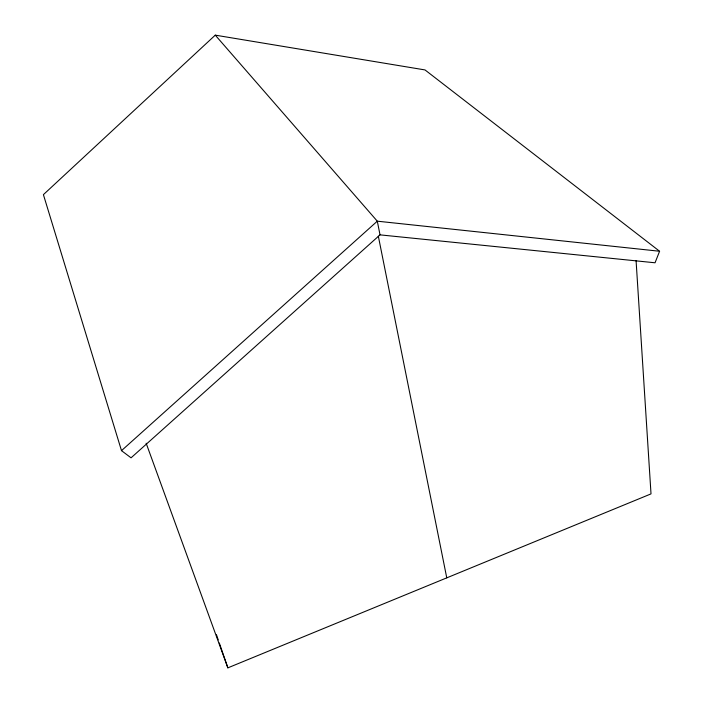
<?xml version="1.0" encoding="UTF-8"?>
<svg xmlns="http://www.w3.org/2000/svg" width="703" height="703" viewBox="0 0 703 703"><rect width="100%" height="100%" fill="white"/><g stroke="black" fill="none" stroke-linecap="round" stroke-linejoin="round"><path stroke-width="1.05" d="M659.59 251.252L655.047 262.781L380.024 234.864L131.057 457.829L121.496 450.649L43.41 194.643L215.267 35.15L425.007 69.931L659.59 251.252L377.3 221.181L215.267 35.15M121.496 450.649L377.3 221.181L380.024 234.864M146.154 443.241L227.869 667.85L651.013 493.884L636.074 260.567M216.462 634.721L218.246 639.897M219.318 642.999L227.869 667.85M378.328 236.173L446.765 577.857"/></g></svg>
